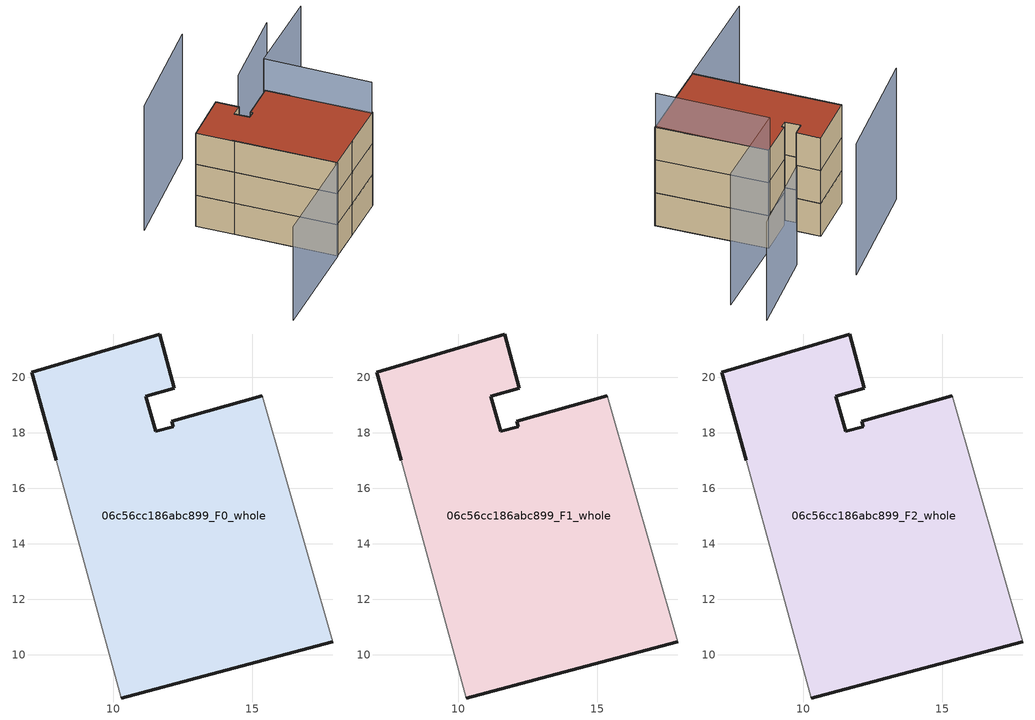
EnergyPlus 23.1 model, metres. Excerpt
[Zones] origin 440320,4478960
06c56cc186abc899_F0_whole
 floor ground (EU_floor_Construction): 17.9,10.47 15.37,19.33 12.09,18.42 12.15,18.21 11.52,18.06 11.16,19.31 12.19,19.6 11.68,21.56 7.06,20.17 7.95,17 10.28,8.45 13.51,9.3 z0
 wall outside (EU_wall_Construction): 7.95,17 7.06,20.17 11.68,21.56 12.19,19.6 11.16,19.31 11.52,18.06 12.15,18.21 12.09,18.42 15.37,19.33 / 17.9,10.47 13.51,9.3 10.28,8.45 z0:3
 wall adiabatic (EU_wall_Construction): 15.37,19.33 17.9,10.47 / 10.28,8.45 7.95,17 z0:3
06c56cc186abc899_F1_whole
 floor to 06c56cc186abc899_F0_whole (EU_floor_Construction): 17.9,10.47 15.37,19.33 12.09,18.42 12.15,18.21 11.52,18.06 11.16,19.31 12.19,19.6 11.68,21.56 7.06,20.17 7.94,17 10.28,8.45 13.5,9.3 z3
 wall outside (EU_wall_Construction): 7.95,17 7.06,20.17 11.68,21.56 12.19,19.6 11.16,19.31 11.52,18.06 12.15,18.21 12.09,18.42 15.37,19.33 / 17.9,10.47 13.51,9.3 10.28,8.45 z3:6
 wall adiabatic (EU_wall_Construction): 15.37,19.33 17.9,10.47 / 10.28,8.45 7.95,17 z3:6
06c56cc186abc899_F2_whole
 floor to 06c56cc186abc899_F1_whole (EU_floor_Construction): 17.9,10.47 15.37,19.33 12.09,18.42 12.15,18.21 11.52,18.06 11.16,19.31 12.19,19.6 11.68,21.56 7.06,20.17 7.94,17 10.28,8.45 13.5,9.3 z6
 wall outside (EU_wall_Construction): 7.95,17 7.06,20.17 11.68,21.56 12.19,19.6 11.16,19.31 11.52,18.06 12.15,18.21 12.09,18.42 15.37,19.33 / 17.9,10.47 13.51,9.3 10.28,8.45 z6:9
 wall adiabatic (EU_wall_Construction): 15.37,19.33 17.9,10.47 / 10.28,8.45 7.95,17 z6:9
 roof outside (EU_roof_Construction): 15.37,19.33 17.9,10.47 13.51,9.3 10.28,8.45 7.95,17 7.06,20.17 11.68,21.56 12.19,19.6 11.16,19.31 11.52,18.06 12.15,18.21 12.09,18.42 z9
shading: 17.75,10.44 15.34,19.43 / 15.34,19.43 23.29,21.56 / 14.37,26.86 4.2,23.19 z0:12; 7.95,17.17 10.29,8.42 / 10.29,8.42 0.69,5.85 / 23.37,24.99 15.88,22.35 z0:9
[Building]
EU S2 Campaign: North Axis=0; Terrain=City; Solar Distribution=FullExterior
[Site:Location]
Madrid: Latitude=40.5; Longitude=-3.5; Time Zone=1; Elevation=609
[SizingPeriod:WeatherFileDays]
AnnualSizingPeriod: Begin Month=1; Begin Day of Month=1; End Month=12; End Day of Month=31; Day of Week for Start Day=Monday; Use Weather File Daylight Saving Period=No; Use Weather File Rain and Snow Indicators=No
[MATERIAL]
EU_InternalMass_Material: Roughness=MediumRough; Thickness=0.1; Conductivity=1; Density=1800; Specific Heat=900; Thermal Absorptance=0.9; Solar Absorptance=0.7; Visible Absorptance=0.7
[MATERIAL:NOMASS] Roughness=MediumRough; Thermal Absorptance=0.9; Solar Absorptance=0.7; Visible Absorptance=0.7
Name | Thermal Resistance
EU_wall_NoMass; EU_roof_NoMass | 2.16768
EU_floor_NoMass | 1.14339
[CONSTRUCTION]
EU_wall_Construction: EU_wall_NoMass
EU_roof_Construction: EU_roof_NoMass
EU_floor_Construction: EU_floor_NoMass
EU_InternalMass_Construction: EU_InternalMass_Material
[ZONE] Type=1; Multiplier=1; Ceiling Height=autocalculate; Floor Area=autocalculate; Part of Total Floor Area=Yes
Name | Volume
06c56cc186abc899_F0_whole | 255.72
06c56cc186abc899_F1_whole; 06c56cc186abc899_F2_whole | 255.721
[INTERNALMASS] Construction=EU_InternalMass_Construction; Surface Area=85.2451
Name | Zone or ZoneList
06c56cc186abc899_F0_whole_EU_InternalMass | 06c56cc186abc899_F0_whole
06c56cc186abc899_F1_whole_EU_InternalMass | 06c56cc186abc899_F1_whole
06c56cc186abc899_F2_whole_EU_InternalMass | 06c56cc186abc899_F2_whole
[OTHEREQUIPMENT] Fuel Type=Electricity; Design Level Calculation Method=Watts/Area; Power per Zone Floor Area=1; Fraction Latent=0; Fraction Radiant=0; Fraction Lost=0; Carbon Dioxide Generation Rate=0; EndUse Subcategory=EU_Step8_InternalGains
Name | Zone or ZoneList or Space or SpaceList | Schedule
EU_Step8_InternalGain_06c56cc186abc899_F0_whole_f000 | 06c56cc186abc899_F0_whole | EU_Step8_GainSchedule_06c56cc186abc899_F0_whole_f000
EU_Step8_InternalGain_06c56cc186abc899_F1_whole_f000 | 06c56cc186abc899_F1_whole | EU_Step8_GainSchedule_06c56cc186abc899_F1_whole_f000
EU_Step8_InternalGain_06c56cc186abc899_F2_whole_f000 | 06c56cc186abc899_F2_whole | EU_Step8_GainSchedule_06c56cc186abc899_F2_whole_f000
[ZONEVENTILATION:DESIGNFLOWRATE] Schedule=EU_AlwaysOn; Design Flow Rate Calculation Method=AirChanges/Hour; Air Changes per Hour=0.480546; Ventilation Type=Natural; Fan Pressure Rise=0; Fan Total Efficiency=1; Constant Term Coefficient=1; Temperature Term Coefficient=0; Velocity Term Coefficient=0; Velocity Squared Term Coefficient=0; Minimum Indoor Temperature=-100; Maximum Indoor Temperature=100; Delta Temperature=-100; Minimum Outdoor Temperature=-100; Maximum Outdoor Temperature=100; Maximum Wind Speed=40
Name | Zone or ZoneList or Space or SpaceList
EU_ConstantAir_06c56cc186abc899_F0_whole | 06c56cc186abc899_F0_whole
EU_ConstantAir_06c56cc186abc899_F1_whole | 06c56cc186abc899_F1_whole
EU_ConstantAir_06c56cc186abc899_F2_whole | 06c56cc186abc899_F2_whole
[HVACTEMPLATE:THERMOSTAT] Constant Heating Setpoint=20; Constant Cooling Setpoint=50
EU_HeatOnly_06c56cc186abc899_F0_whole; EU_HeatOnly_06c56cc186abc899_F1_whole; EU_HeatOnly_06c56cc186abc899_F2_whole
[HVACTEMPLATE:ZONE:IDEALLOADSAIRSYSTEM] System Availability Schedule=EU_AlwaysOn; Maximum Heating Supply Air Temperature=50; Minimum Cooling Supply Air Temperature=13; Maximum Heating Supply Air Humidity Ratio=0.0156; Minimum Cooling Supply Air Humidity Ratio=0.0077; Heating Limit=NoLimit; Cooling Limit=NoLimit; Heating Availability Schedule=EU_AlwaysOn; Cooling Availability Schedule=EU_CoolingOff; Dehumidification Control Type=ConstantSensibleHeatRatio; Cooling Sensible Heat Ratio=0.7; Dehumidification Setpoint=60; Humidification Control Type=None; Humidification Setpoint=30; Outdoor Air Method=None; Outdoor Air Flow Rate per Person=0.00944; Outdoor Air Flow Rate per Zone Floor Area=0; Outdoor Air Flow Rate per Zone=0; Demand Controlled Ventilation Type=None; Outdoor Air Economizer Type=NoEconomizer; Heat Recovery Type=None; Sensible Heat Recovery Effectiveness=0.7; Latent Heat Recovery Effectiveness=0.65
Name | Template Thermostat
06c56cc186abc899_F0_whole | EU_HeatOnly_06c56cc186abc899_F0_whole
06c56cc186abc899_F1_whole | EU_HeatOnly_06c56cc186abc899_F1_whole
06c56cc186abc899_F2_whole | EU_HeatOnly_06c56cc186abc899_F2_whole
[SIZING:ZONE] Zone Cooling Design Supply Air Temperature Input Method=SupplyAirTemperature; Zone Cooling Design Supply Air Temperature=13; Zone Heating Design Supply Air Temperature Input Method=SupplyAirTemperature; Zone Heating Design Supply Air Temperature=50; Zone Cooling Design Supply Air Humidity Ratio=0.008; Zone Heating Design Supply Air Humidity Ratio=0.008; Cooling Design Air Flow Method=DesignDay; Cooling Design Air Flow Rate=0; Cooling Minimum Air Flow per Zone Floor Area=0.000762; Cooling Minimum Air Flow=0; Cooling Minimum Air Flow Fraction=0.2; Heating Design Air Flow Method=DesignDay; Heating Design Air Flow Rate=0; Heating Maximum Air Flow per Zone Floor Area=0.002032; Heating Maximum Air Flow=0.141576; Heating Maximum Air Flow Fraction=0.3; Account for Dedicated Outdoor Air System=No; Dedicated Outdoor Air System Control Strategy=NeutralSupplyAir; Dedicated Outdoor Air Low Setpoint Temperature for Design=autosize; Dedicated Outdoor Air High Setpoint Temperature for Design=autosize; Zone Load Sizing Method=Sensible Load Only No Latent Load; Zone Latent Cooling Design Supply Air Humidity Ratio Input Method=HumidityRatioDifference; Zone Cooling Design Supply Air Humidity Ratio Difference=0.005; Zone Latent Heating Design Supply Air Humidity Ratio Input Method=HumidityRatioDifference; Zone Humidification Design Supply Air Humidity Ratio Difference=0.005
06c56cc186abc899_F0_whole; 06c56cc186abc899_F1_whole; 06c56cc186abc899_F2_whole
[SCHEDULE:CONSTANT]
Name | Hourly Value
EU_AlwaysOn | 1
EU_CoolingOff | 0
[SCHEDULE:FILE] Column Number=1; Rows to Skip at Top=0; Number of Hours of Data=8760; Column Separator=Comma; Interpolate to Timestep=No; Minutes per Item=60; Adjust Schedule for Daylight Savings=Yes
Name | File
EU_Step8_GainSchedule_06c56cc186abc899_F0_whole_f000 | ../../schedules/06c56cc186abc899/06c56cc186abc899_F0_whole_f000_gain.csv
EU_Step8_GainSchedule_06c56cc186abc899_F1_whole_f000 | ../../schedules/06c56cc186abc899/06c56cc186abc899_F1_whole_f000_gain.csv
EU_Step8_GainSchedule_06c56cc186abc899_F2_whole_f000 | ../../schedules/06c56cc186abc899/06c56cc186abc899_F2_whole_f000_gain.csv
